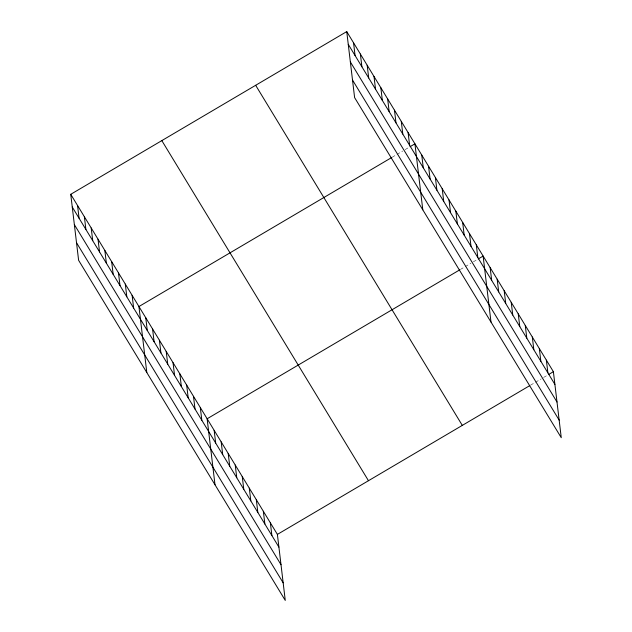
<?xml version="1.0" encoding="UTF-8"?>
<svg xmlns="http://www.w3.org/2000/svg" width="632" height="632" viewBox="0 0 632 632"><rect width="100%" height="100%" fill="white"/><g stroke="black" fill="none" stroke-linecap="round" stroke-linejoin="round"><path stroke-width="0.47" stroke-dasharray="3.16 2.37" d="M392.164 157.257L396.225 154.856M397.038 154.382L402.734 151.024M405.175 149.587L409.236 147.185M460.357 269.485L464.425 267.091M465.239 266.609L470.927 263.252M473.368 261.814L477.437 259.42M530.619 385.117L534.68 382.723M535.494 382.242L541.189 378.892M543.631 377.446L547.691 375.053"/><path stroke-width="0.95" d="M70.745 194.308L277.393 534.403L285.261 600.4L78.613 260.305L70.745 194.308L346.739 31.6L553.387 371.695L561.256 437.692L354.607 97.597L346.739 31.6M391.35 157.731L138.937 306.536L146.806 372.532M410.049 146.711L414.932 143.835L422.8 209.832M459.543 269.967L207.13 418.771L215.006 484.768M478.25 258.938L483.125 256.063L490.993 322.059M277.393 534.403L529.806 385.599M548.505 374.571L553.387 371.695M348.256 44.319L554.904 384.414M350.349 61.904L556.997 401.999M352.506 80.019L559.162 420.114M255.66 85.296L462.308 425.391M161.824 140.612L368.472 480.707M72.261 207.027L278.91 547.122M74.355 224.605L281.011 564.708M76.519 242.72L283.168 582.822M546.364 360.137L547.881 372.856M539.333 348.572L540.85 361.291M532.31 337.006L533.827 349.725M525.279 325.44L526.796 338.167M518.256 313.883L519.773 326.602M511.233 302.317L512.75 315.036M504.202 290.752L505.719 303.478M497.179 279.194L498.695 291.913M490.156 267.628L491.672 280.347M476.307 244.845L477.824 257.564M469.489 233.619L471.006 246.338M462.663 222.393L464.18 235.112M455.846 211.175L457.363 223.894M449.028 199.949L450.545 212.668M442.21 188.723L443.727 201.442M435.393 177.505L436.909 190.224M428.567 166.279L430.084 178.998M421.749 155.053L423.266 167.772M408.114 132.609L409.631 145.328M401.288 121.384L402.805 134.102M394.471 110.165L395.988 122.885M387.653 98.94L389.17 111.659M380.835 87.714L382.352 100.441M374.01 76.496L375.527 89.215M367.192 65.27L368.709 77.989M360.374 54.044L361.891 66.771M353.557 42.826L355.073 55.545M270.37 522.838L271.886 535.557M263.347 511.28L264.863 523.999M256.315 499.714L257.832 512.433M249.292 488.149L250.809 500.868M242.261 476.583L243.778 489.31M235.238 465.026L236.755 477.745M228.215 453.46L229.732 466.179M221.184 441.894L222.701 454.613M214.161 430.337L215.678 443.056M200.312 407.545L201.829 420.264M193.495 396.327L195.012 409.046M186.677 385.101L188.194 397.82M179.851 373.875L181.368 386.594M173.034 362.657L174.55 375.376M166.216 351.432L167.733 364.151M159.398 340.206L160.915 352.925M152.581 328.988L154.097 341.707M145.755 317.762L147.272 330.481M132.12 295.318L133.636 308.037M125.302 284.092L126.819 296.811M118.476 272.866L119.993 285.585M111.659 261.648L113.175 274.367M104.841 250.422L106.358 263.141M98.023 239.196L99.54 251.923M91.206 227.978L92.722 240.697M84.38 216.752L85.897 229.471M77.562 205.526L79.079 218.253"/></g></svg>
